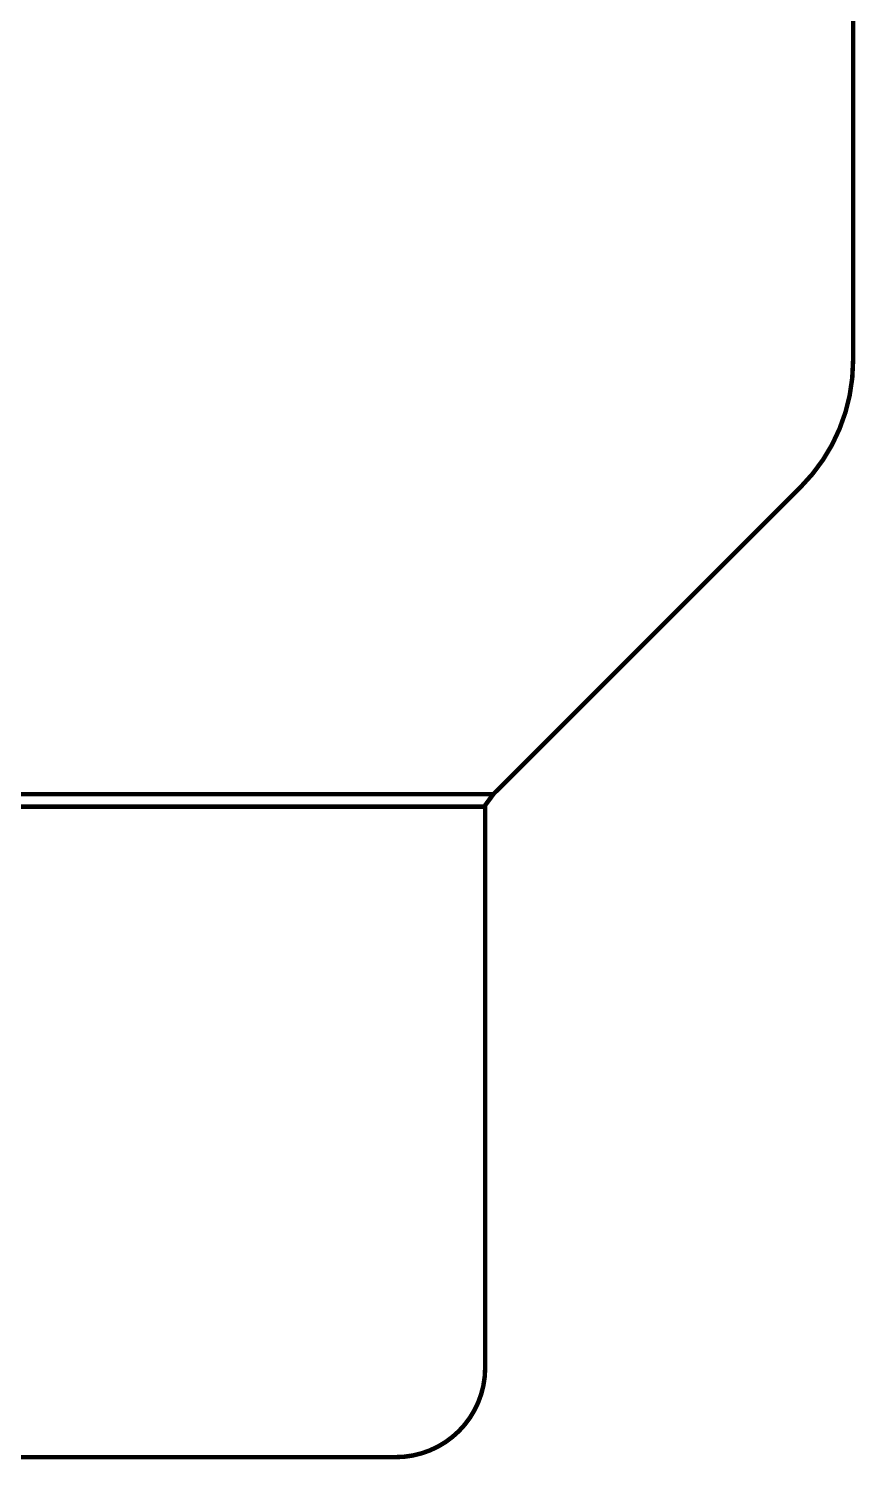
# Model space of a CAD drawing. Header units: millimetres. Extents: x 178 to 562, y 241 to 450.
# Drawn here: x 403.91 to 413.14, y 255.64 to 271.64 of the extents above; entities that cross this region are included whole.
import ezdxf

# ---------------------------------------------------------------- set-up
doc = ezdxf.new("R2010")
doc.units = ezdxf.units.MM
doc.layers.add('Mechanical1', color=6, linetype='Continuous')

msp = doc.modelspace()

# ---------------------------------------------------------------- linework, layer by layer
at = {"layer": 'Mechanical1', "const_width": 0.05}
for points in [[(413.116, 267.928), (413.116, 275.999)], [(409.097, 263.08), (412.531, 266.514)], [(398.715, 263.08), (409.097, 263.08)], [(409.074, 263.049), (409.075, 263.049)], [(409.075, 263.05), (409.076, 263.051)], [(409.075, 263.05), (409.075, 263.05)], [(409.075, 263.05), (409.075, 263.05)], [(409.075, 263.049), (409.075, 263.05)], [(409.076, 263.052), (409.077, 263.052)], [(409.076, 263.052), (409.076, 263.052)], [(409.076, 263.051), (409.076, 263.052)], [(409.076, 263.051), (409.076, 263.051)], [(409.077, 263.053), (409.078, 263.053)], [(409.077, 263.053), (409.077, 263.053)], [(409.077, 263.052), (409.077, 263.053)], [(409.078, 263.055), (409.079, 263.055)], [(409.078, 263.054), (409.078, 263.055)], [(409.078, 263.054), (409.078, 263.054)], [(409.078, 263.053), (409.078, 263.054)], [(409.079, 263.056), (409.08, 263.056)], [(409.079, 263.056), (409.079, 263.056)], [(409.079, 263.055), (409.079, 263.056)], [(409.079, 263.055), (409.079, 263.055)], [(409.08, 263.057), (409.081, 263.058)], [(409.08, 263.057), (409.08, 263.057)], [(409.08, 263.057), (409.08, 263.057)], [(409.08, 263.057), (409.08, 263.057)], [(409.08, 263.056), (409.08, 263.057)], [(409.08, 263.056), (409.08, 263.056)], [(409.081, 263.059), (409.082, 263.059)], [(409.081, 263.058), (409.081, 263.059)], [(409.081, 263.058), (409.081, 263.058)], [(409.081, 263.058), (409.081, 263.058)], [(409.081, 263.058), (409.081, 263.058)], [(409.082, 263.06), (409.083, 263.06)], [(409.082, 263.06), (409.082, 263.06)], [(409.082, 263.06), (409.082, 263.06)], [(409.082, 263.059), (409.082, 263.06)], [(409.082, 263.059), (409.082, 263.059)], [(409.082, 263.059), (409.082, 263.059)], [(409.083, 263.061), (409.084, 263.062)], [(409.083, 263.061), (409.083, 263.061)], [(409.083, 263.061), (409.083, 263.061)], [(409.083, 263.061), (409.083, 263.061)], [(409.083, 263.06), (409.083, 263.061)], [(409.084, 263.063), (409.085, 263.063)], [(409.084, 263.063), (409.084, 263.063)], [(409.084, 263.062), (409.084, 263.063)], [(409.084, 263.062), (409.084, 263.062)], [(409.084, 263.062), (409.084, 263.062)], [(409.084, 263.062), (409.084, 263.062)], [(409.085, 263.064), (409.086, 263.064)], [(409.085, 263.064), (409.085, 263.064)], [(409.085, 263.064), (409.085, 263.064)], [(409.085, 263.063), (409.085, 263.064)], [(409.085, 263.063), (409.085, 263.063)], [(409.086, 263.066), (409.087, 263.066)], [(409.086, 263.065), (409.086, 263.066)], [(409.086, 263.065), (409.086, 263.065)], [(409.086, 263.065), (409.086, 263.065)], [(409.086, 263.065), (409.086, 263.065)], [(409.086, 263.064), (409.086, 263.065)], [(409.087, 263.067), (409.088, 263.067)], [(409.087, 263.067), (409.087, 263.067)], [(409.087, 263.066), (409.087, 263.067)], [(409.087, 263.066), (409.087, 263.066)], [(409.087, 263.066), (409.087, 263.066)], [(409.088, 263.068), (409.089, 263.068)], [(409.088, 263.068), (409.088, 263.068)], [(409.088, 263.068), (409.088, 263.068)], [(409.088, 263.068), (409.088, 263.068)], [(409.088, 263.068), (409.088, 263.068)], [(409.088, 263.067), (409.088, 263.068)], [(409.088, 263.067), (409.088, 263.067)], [(409.089, 263.07), (409.09, 263.07)], [(409.089, 263.07), (409.089, 263.07)], [(409.089, 263.069), (409.089, 263.07)], [(409.089, 263.069), (409.089, 263.069)], [(409.089, 263.069), (409.089, 263.069)], [(409.089, 263.069), (409.089, 263.069)], [(409.089, 263.069), (409.089, 263.069)], [(409.089, 263.069), (409.089, 263.069)], [(409.089, 263.069), (409.089, 263.069)], [(409.089, 263.069), (409.089, 263.069)], [(409.089, 263.068), (409.089, 263.069)], [(409.09, 263.071), (409.091, 263.071)], [(409.09, 263.071), (409.09, 263.071)], [(409.09, 263.071), (409.09, 263.071)], [(409.09, 263.071), (409.09, 263.071)], [(409.09, 263.071), (409.09, 263.071)], [(409.09, 263.07), (409.09, 263.071)], [(409.09, 263.07), (409.09, 263.07)], [(409.09, 263.07), (409.09, 263.07)], [(409.09, 263.07), (409.09, 263.07)], [(409.09, 263.07), (409.09, 263.07)], [(409.09, 263.07), (409.09, 263.07)], [(409.091, 263.072), (409.092, 263.073)], [(409.091, 263.072), (409.091, 263.072)], [(409.091, 263.072), (409.091, 263.072)], [(409.091, 263.072), (409.091, 263.072)], [(409.091, 263.072), (409.091, 263.072)], [(409.091, 263.072), (409.091, 263.072)], [(409.091, 263.072), (409.091, 263.072)], [(409.091, 263.072), (409.091, 263.072)], [(409.091, 263.071), (409.091, 263.072)], [(409.091, 263.071), (409.091, 263.071)], [(409.091, 263.071), (409.091, 263.071)], [(409.092, 263.074), (409.093, 263.074)], [(409.092, 263.074), (409.092, 263.074)], [(409.092, 263.074), (409.092, 263.074)], [(409.092, 263.073), (409.092, 263.074)], [(409.092, 263.073), (409.092, 263.073)], [(409.092, 263.073), (409.092, 263.073)], [(409.092, 263.073), (409.092, 263.073)], [(409.092, 263.073), (409.092, 263.073)], [(409.092, 263.073), (409.092, 263.073)], [(409.092, 263.073), (409.092, 263.073)], [(409.092, 263.073), (409.092, 263.073)], [(409.093, 263.075), (409.094, 263.075)], [(409.093, 263.075), (409.093, 263.075)], [(409.093, 263.075), (409.093, 263.075)], [(409.093, 263.075), (409.093, 263.075)], [(409.093, 263.075), (409.093, 263.075)], [(409.093, 263.075), (409.093, 263.075)], [(409.093, 263.074), (409.093, 263.075)], [(409.093, 263.074), (409.093, 263.074)], [(409.093, 263.074), (409.093, 263.074)], [(409.093, 263.074), (409.093, 263.074)], [(409.093, 263.074), (409.093, 263.074)], [(409.094, 263.077), (409.095, 263.077)], [(409.094, 263.076), (409.094, 263.077)], [(409.094, 263.076), (409.094, 263.076)], [(409.094, 263.076), (409.094, 263.076)], [(409.094, 263.076), (409.094, 263.076)], [(409.094, 263.076), (409.094, 263.076)], [(409.094, 263.076), (409.094, 263.076)], [(409.094, 263.076), (409.094, 263.076)], [(409.094, 263.076), (409.094, 263.076)], [(409.094, 263.075), (409.094, 263.076)], [(409.094, 263.075), (409.094, 263.075)], [(409.095, 263.078), (409.096, 263.078)], [(409.095, 263.078), (409.095, 263.078)], [(409.095, 263.078), (409.095, 263.078)], [(409.095, 263.078), (409.095, 263.078)], [(409.095, 263.077), (409.095, 263.078)], [(409.095, 263.077), (409.095, 263.077)], [(409.095, 263.077), (409.095, 263.077)], [(409.095, 263.077), (409.095, 263.077)], [(409.095, 263.077), (409.095, 263.077)], [(409.095, 263.077), (409.095, 263.077)], [(409.095, 263.077), (409.095, 263.077)], [(409.096, 263.079), (409.097, 263.079)], [(409.096, 263.079), (409.096, 263.079)], [(409.096, 263.079), (409.096, 263.079)], [(409.096, 263.079), (409.096, 263.079)], [(409.096, 263.079), (409.096, 263.079)], [(409.096, 263.079), (409.096, 263.079)], [(409.096, 263.079), (409.096, 263.079)], [(409.096, 263.078), (409.096, 263.079)], [(409.096, 263.078), (409.096, 263.078)], [(409.096, 263.078), (409.096, 263.078)], [(409.096, 263.078), (409.096, 263.078)], [(409.097, 263.08), (409.097, 263.08)], [(409.097, 263.08), (409.097, 263.08)], [(409.097, 263.08), (409.097, 263.08)], [(409.097, 263.08), (409.097, 263.08)], [(409.097, 263.08), (409.097, 263.08)], [(409.097, 263.08), (409.097, 263.08)], [(409.097, 263.079), (409.097, 263.08)], [(398.806, 262.941), (409.006, 262.941)], [(409.006, 262.956), (409.007, 262.957)], [(409.006, 262.941), (409.006, 262.956)], [(409.006, 256.666), (409.006, 262.941)], [(409.007, 262.957), (409.008, 262.959)], [(409.008, 262.959), (409.009, 262.96)], [(409.009, 262.96), (409.01, 262.961)], [(409.01, 262.961), (409.011, 262.962)], [(409.011, 262.962), (409.012, 262.964)], [(409.012, 262.964), (409.013, 262.965)], [(409.013, 262.965), (409.014, 262.966)], [(409.014, 262.966), (409.015, 262.967)], [(409.015, 262.969), (409.016, 262.97)], [(409.015, 262.967), (409.015, 262.969)], [(409.016, 262.97), (409.017, 262.971)], [(409.017, 262.971), (409.018, 262.972)], [(409.018, 262.972), (409.019, 262.973)], [(409.019, 262.973), (409.02, 262.974)], [(409.02, 262.975), (409.021, 262.976)], [(409.02, 262.974), (409.02, 262.975)], [(409.021, 262.976), (409.022, 262.977)], [(409.022, 262.977), (409.023, 262.979)], [(409.023, 262.979), (409.024, 262.98)], [(409.024, 262.981), (409.025, 262.982)], [(409.024, 262.98), (409.024, 262.981)], [(409.025, 262.982), (409.026, 262.983)], [(409.026, 262.983), (409.027, 262.984)], [(409.027, 262.985), (409.028, 262.986)], [(409.027, 262.984), (409.027, 262.985)], [(409.028, 262.986), (409.029, 262.987)], [(409.029, 262.987), (409.03, 262.988)], [(409.03, 262.989), (409.031, 262.99)], [(409.03, 262.988), (409.03, 262.989)], [(409.031, 262.99), (409.032, 262.991)], [(409.032, 262.992), (409.033, 262.993)], [(409.032, 262.991), (409.032, 262.992)], [(409.033, 262.993), (409.034, 262.994)], [(409.034, 262.994), (409.035, 262.995)], [(409.035, 262.995), (409.036, 262.996)], [(409.035, 262.995), (409.035, 262.995)], [(409.036, 262.997), (409.037, 262.998)], [(409.036, 262.996), (409.036, 262.997)], [(409.037, 262.998), (409.038, 262.999)], [(409.038, 263), (409.039, 263.001)], [(409.038, 262.999), (409.038, 263)], [(409.039, 263.001), (409.04, 263.002)], [(409.04, 263.002), (409.041, 263.003)], [(409.04, 263.002), (409.04, 263.002)], [(409.041, 263.003), (409.042, 263.004)], [(409.042, 263.005), (409.043, 263.006)], [(409.042, 263.004), (409.042, 263.005)], [(409.043, 263.007), (409.044, 263.007)], [(409.043, 263.006), (409.043, 263.007)], [(409.044, 263.008), (409.045, 263.009)], [(409.044, 263.007), (409.044, 263.008)], [(409.045, 263.009), (409.046, 263.01)], [(409.046, 263.01), (409.047, 263.011)], [(409.046, 263.01), (409.046, 263.01)], [(409.047, 263.012), (409.048, 263.013)], [(409.047, 263.011), (409.047, 263.012)], [(409.048, 263.013), (409.049, 263.014)], [(409.048, 263.013), (409.048, 263.013)], [(409.049, 263.015), (409.05, 263.016)], [(409.049, 263.014), (409.049, 263.015)], [(409.05, 263.016), (409.051, 263.017)], [(409.05, 263.016), (409.05, 263.016)], [(409.051, 263.017), (409.052, 263.018)], [(409.052, 263.019), (409.053, 263.019)], [(409.052, 263.018), (409.052, 263.019)], [(409.053, 263.02), (409.054, 263.021)], [(409.053, 263.02), (409.053, 263.02)], [(409.053, 263.019), (409.053, 263.02)], [(409.054, 263.022), (409.055, 263.022)], [(409.054, 263.021), (409.054, 263.022)], [(409.055, 263.023), (409.056, 263.024)], [(409.055, 263.022), (409.055, 263.023)], [(409.056, 263.024), (409.057, 263.025)], [(409.056, 263.024), (409.056, 263.024)], [(409.057, 263.025), (409.058, 263.026)], [(409.057, 263.025), (409.057, 263.025)], [(409.058, 263.027), (409.059, 263.028)], [(409.058, 263.027), (409.058, 263.027)], [(409.058, 263.026), (409.058, 263.027)], [(409.059, 263.029), (409.06, 263.029)], [(409.059, 263.028), (409.059, 263.029)], [(409.06, 263.03), (409.061, 263.03)], [(409.06, 263.029), (409.06, 263.03)], [(409.061, 263.031), (409.062, 263.031)], [(409.061, 263.03), (409.061, 263.031)], [(409.062, 263.032), (409.063, 263.033)], [(409.062, 263.032), (409.062, 263.032)], [(409.062, 263.031), (409.062, 263.032)], [(409.063, 263.034), (409.064, 263.034)], [(409.063, 263.033), (409.063, 263.034)], [(409.063, 263.033), (409.063, 263.033)], [(409.064, 263.035), (409.065, 263.036)], [(409.064, 263.035), (409.064, 263.035)], [(409.064, 263.034), (409.064, 263.035)], [(409.065, 263.036), (409.066, 263.037)], [(409.065, 263.036), (409.065, 263.036)], [(409.066, 263.038), (409.067, 263.038)], [(409.066, 263.037), (409.066, 263.038)], [(409.066, 263.037), (409.066, 263.037)], [(409.067, 263.039), (409.068, 263.04)], [(409.067, 263.039), (409.067, 263.039)], [(409.067, 263.038), (409.067, 263.039)], [(409.068, 263.041), (409.069, 263.041)], [(409.068, 263.04), (409.068, 263.041)], [(409.068, 263.04), (409.068, 263.04)], [(409.069, 263.042), (409.07, 263.042)], [(409.069, 263.041), (409.069, 263.042)], [(409.07, 263.044), (409.071, 263.044)], [(409.07, 263.043), (409.07, 263.044)], [(409.07, 263.043), (409.07, 263.043)], [(409.07, 263.042), (409.07, 263.043)], [(409.071, 263.045), (409.072, 263.045)], [(409.071, 263.044), (409.071, 263.045)], [(409.071, 263.044), (409.071, 263.044)], [(409.072, 263.046), (409.073, 263.047)], [(409.072, 263.046), (409.072, 263.046)], [(409.072, 263.046), (409.072, 263.046)], [(409.072, 263.045), (409.072, 263.046)], [(409.073, 263.048), (409.074, 263.048)], [(409.073, 263.047), (409.073, 263.048)], [(409.073, 263.047), (409.073, 263.047)], [(409.073, 263.047), (409.073, 263.047)], [(409.074, 263.049), (409.074, 263.049)], [(409.074, 263.048), (409.074, 263.049)], [(399.806, 255.67), (408.006, 255.67)]]:
    msp.add_lwpolyline(points, dxfattribs=at)
for points in [[(413.116, 267.928, -0.198912), (412.531, 266.514)], [(409.006, 256.666, -0.414211), (408.006, 255.67)]]:
    msp.add_lwpolyline(points, format="xyb", dxfattribs=at)
at = {"layer": 'Mechanical1', "const_width": 0.025}
for points in [[(413.104, 267.928, 1), (413.129, 267.928, 1)], [(413.104, 267.928, 1), (413.129, 267.928, 1)], [(412.518, 266.514, 1), (412.543, 266.514, 1)], [(412.518, 266.514, 1), (412.543, 266.514, 1)], [(409.063, 263.05, 1), (409.088, 263.05, 1)], [(409.063, 263.05, 1), (409.088, 263.05, 1)], [(409.063, 263.05, 1), (409.088, 263.05, 1)], [(409.062, 263.05, 1), (409.087, 263.05, 1)], [(409.063, 263.05, 1), (409.088, 263.05, 1)], [(409.062, 263.05, 1), (409.087, 263.05, 1)], [(409.062, 263.049, 1), (409.087, 263.049, 1)], [(409.062, 263.049, 1), (409.087, 263.049, 1)], [(409.064, 263.052, 1), (409.089, 263.052, 1)], [(409.064, 263.052, 1), (409.089, 263.052, 1)], [(409.064, 263.052, 1), (409.089, 263.052, 1)], [(409.064, 263.052, 1), (409.089, 263.052, 1)], [(409.063, 263.051, 1), (409.088, 263.051, 1)], [(409.063, 263.051, 1), (409.088, 263.051, 1)], [(409.063, 263.051, 1), (409.088, 263.051, 1)], [(409.063, 263.051, 1), (409.088, 263.051, 1)], [(409.065, 263.053, 1), (409.09, 263.053, 1)], [(409.065, 263.053, 1), (409.09, 263.053, 1)], [(409.065, 263.053, 1), (409.09, 263.053, 1)], [(409.065, 263.053, 1), (409.09, 263.053, 1)], [(409.064, 263.052, 1), (409.089, 263.052, 1)], [(409.064, 263.052, 1), (409.089, 263.052, 1)], [(409.066, 263.055, 1), (409.091, 263.055, 1)], [(409.066, 263.055, 1), (409.091, 263.055, 1)], [(409.066, 263.054, 1), (409.091, 263.054, 1)], [(409.065, 263.054, 1), (409.09, 263.054, 1)], [(409.066, 263.054, 1), (409.091, 263.054, 1)], [(409.065, 263.054, 1), (409.09, 263.054, 1)], [(409.065, 263.053, 1), (409.09, 263.053, 1)], [(409.065, 263.053, 1), (409.09, 263.053, 1)], [(409.067, 263.056, 1), (409.092, 263.056, 1)], [(409.067, 263.056, 1), (409.092, 263.056, 1)], [(409.067, 263.056, 1), (409.092, 263.056, 1)], [(409.067, 263.056, 1), (409.092, 263.056, 1)], [(409.066, 263.055, 1), (409.091, 263.055, 1)], [(409.066, 263.055, 1), (409.091, 263.055, 1)], [(409.066, 263.055, 1), (409.091, 263.055, 1)], [(409.066, 263.055, 1), (409.091, 263.055, 1)], [(409.068, 263.057, 1), (409.093, 263.057, 1)], [(409.068, 263.057, 1), (409.093, 263.057, 1)], [(409.068, 263.057, 1), (409.093, 263.057, 1)], [(409.068, 263.057, 1), (409.093, 263.057, 1)], [(409.068, 263.057, 1), (409.093, 263.057, 1)], [(409.067, 263.057, 1), (409.092, 263.057, 1)], [(409.068, 263.057, 1), (409.093, 263.057, 1)], [(409.067, 263.057, 1), (409.092, 263.057, 1)], [(409.067, 263.056, 1), (409.092, 263.056, 1)], [(409.067, 263.056, 1), (409.092, 263.056, 1)], [(409.067, 263.056, 1), (409.092, 263.056, 1)], [(409.067, 263.056, 1), (409.092, 263.056, 1)], [(409.069, 263.059, 1), (409.094, 263.059, 1)], [(409.069, 263.059, 1), (409.094, 263.059, 1)], [(409.069, 263.058, 1), (409.094, 263.058, 1)], [(409.069, 263.058, 1), (409.094, 263.058, 1)], [(409.069, 263.058, 1), (409.094, 263.058, 1)], [(409.068, 263.058, 1), (409.093, 263.058, 1)], [(409.069, 263.058, 1), (409.094, 263.058, 1)], [(409.068, 263.058, 1), (409.093, 263.058, 1)], [(409.068, 263.058, 1), (409.093, 263.058, 1)], [(409.068, 263.058, 1), (409.093, 263.058, 1)], [(409.07, 263.06, 1), (409.095, 263.06, 1)], [(409.07, 263.06, 1), (409.095, 263.06, 1)], [(409.07, 263.06, 1), (409.095, 263.06, 1)], [(409.07, 263.06, 1), (409.095, 263.06, 1)], [(409.07, 263.06, 1), (409.095, 263.06, 1)], [(409.07, 263.06, 1), (409.095, 263.06, 1)], [(409.069, 263.059, 1), (409.094, 263.059, 1)], [(409.069, 263.059, 1), (409.094, 263.059, 1)], [(409.069, 263.059, 1), (409.094, 263.059, 1)], [(409.069, 263.059, 1), (409.094, 263.059, 1)], [(409.069, 263.059, 1), (409.094, 263.059, 1)], [(409.069, 263.059, 1), (409.094, 263.059, 1)], [(409.071, 263.061, 1), (409.096, 263.061, 1)], [(409.071, 263.061, 1), (409.096, 263.061, 1)], [(409.071, 263.061, 1), (409.096, 263.061, 1)], [(409.071, 263.061, 1), (409.096, 263.061, 1)], [(409.071, 263.061, 1), (409.096, 263.061, 1)], [(409.07, 263.061, 1), (409.095, 263.061, 1)], [(409.071, 263.061, 1), (409.096, 263.061, 1)], [(409.07, 263.061, 1), (409.095, 263.061, 1)], [(409.07, 263.06, 1), (409.095, 263.06, 1)], [(409.07, 263.06, 1), (409.095, 263.06, 1)], [(409.072, 263.063, 1), (409.097, 263.063, 1)], [(409.072, 263.063, 1), (409.097, 263.063, 1)], [(409.072, 263.063, 1), (409.097, 263.063, 1)], [(409.072, 263.063, 1), (409.097, 263.063, 1)], [(409.072, 263.062, 1), (409.097, 263.062, 1)], [(409.071, 263.062, 1), (409.096, 263.062, 1)], [(409.072, 263.062, 1), (409.097, 263.062, 1)], [(409.071, 263.062, 1), (409.096, 263.062, 1)], [(409.071, 263.062, 1), (409.096, 263.062, 1)], [(409.071, 263.062, 1), (409.096, 263.062, 1)], [(409.071, 263.062, 1), (409.096, 263.062, 1)], [(409.071, 263.062, 1), (409.096, 263.062, 1)], [(409.073, 263.064, 1), (409.098, 263.064, 1)], [(409.073, 263.064, 1), (409.098, 263.064, 1)], [(409.073, 263.064, 1), (409.098, 263.064, 1)], [(409.073, 263.064, 1), (409.098, 263.064, 1)], [(409.073, 263.064, 1), (409.098, 263.064, 1)], [(409.073, 263.064, 1), (409.098, 263.064, 1)], [(409.072, 263.063, 1), (409.097, 263.063, 1)], [(409.072, 263.063, 1), (409.097, 263.063, 1)], [(409.072, 263.063, 1), (409.097, 263.063, 1)], [(409.072, 263.063, 1), (409.097, 263.063, 1)], [(409.074, 263.066, 1), (409.099, 263.066, 1)], [(409.074, 263.066, 1), (409.099, 263.066, 1)], [(409.074, 263.065, 1), (409.099, 263.065, 1)], [(409.074, 263.065, 1), (409.099, 263.065, 1)], [(409.074, 263.065, 1), (409.099, 263.065, 1)], [(409.073, 263.065, 1), (409.098, 263.065, 1)], [(409.074, 263.065, 1), (409.099, 263.065, 1)], [(409.073, 263.065, 1), (409.098, 263.065, 1)], [(409.073, 263.065, 1), (409.098, 263.065, 1)], [(409.073, 263.065, 1), (409.098, 263.065, 1)], [(409.073, 263.064, 1), (409.098, 263.064, 1)], [(409.073, 263.064, 1), (409.098, 263.064, 1)], [(409.075, 263.067, 1), (409.1, 263.067, 1)], [(409.075, 263.067, 1), (409.1, 263.067, 1)], [(409.075, 263.067, 1), (409.1, 263.067, 1)], [(409.075, 263.067, 1), (409.1, 263.067, 1)], [(409.075, 263.066, 1), (409.1, 263.066, 1)], [(409.074, 263.066, 1), (409.099, 263.066, 1)], [(409.075, 263.066, 1), (409.1, 263.066, 1)], [(409.074, 263.066, 1), (409.099, 263.066, 1)], [(409.074, 263.066, 1), (409.099, 263.066, 1)], [(409.074, 263.066, 1), (409.099, 263.066, 1)], [(409.076, 263.068, 1), (409.101, 263.068, 1)], [(409.076, 263.068, 1), (409.101, 263.068, 1)], [(409.076, 263.068, 1), (409.101, 263.068, 1)], [(409.076, 263.068, 1), (409.101, 263.068, 1)], [(409.076, 263.068, 1), (409.101, 263.068, 1)], [(409.076, 263.068, 1), (409.101, 263.068, 1)], [(409.076, 263.068, 1), (409.101, 263.068, 1)], [(409.075, 263.068, 1), (409.1, 263.068, 1)], [(409.076, 263.068, 1), (409.101, 263.068, 1)], [(409.075, 263.068, 1), (409.1, 263.068, 1)], [(409.075, 263.067, 1), (409.1, 263.067, 1)], [(409.075, 263.067, 1), (409.1, 263.067, 1)], [(409.075, 263.067, 1), (409.1, 263.067, 1)], [(409.075, 263.067, 1), (409.1, 263.067, 1)], [(409.077, 263.07, 1), (409.102, 263.07, 1)], [(409.077, 263.07, 1), (409.102, 263.07, 1)], [(409.077, 263.07, 1), (409.102, 263.07, 1)], [(409.077, 263.07, 1), (409.102, 263.07, 1)], [(409.077, 263.069, 1), (409.102, 263.069, 1)], [(409.077, 263.069, 1), (409.102, 263.069, 1)], [(409.077, 263.069, 1), (409.102, 263.069, 1)], [(409.077, 263.069, 1), (409.102, 263.069, 1)], [(409.077, 263.069, 1), (409.102, 263.069, 1)], [(409.077, 263.069, 1), (409.102, 263.069, 1)], [(409.077, 263.069, 1), (409.102, 263.069, 1)], [(409.076, 263.069, 1), (409.101, 263.069, 1)], [(409.077, 263.069, 1), (409.102, 263.069, 1)], [(409.076, 263.069, 1), (409.101, 263.069, 1)], [(409.076, 263.069, 1), (409.101, 263.069, 1)], [(409.076, 263.069, 1), (409.101, 263.069, 1)], [(409.076, 263.069, 1), (409.101, 263.069, 1)], [(409.076, 263.069, 1), (409.101, 263.069, 1)], [(409.076, 263.069, 1), (409.101, 263.069, 1)], [(409.076, 263.069, 1), (409.101, 263.069, 1)], [(409.076, 263.068, 1), (409.101, 263.068, 1)], [(409.076, 263.068, 1), (409.101, 263.068, 1)], [(409.078, 263.071, 1), (409.103, 263.071, 1)], [(409.078, 263.071, 1), (409.103, 263.071, 1)], [(409.078, 263.071, 1), (409.103, 263.071, 1)], [(409.078, 263.071, 1), (409.103, 263.071, 1)], [(409.078, 263.071, 1), (409.103, 263.071, 1)], [(409.078, 263.071, 1), (409.103, 263.071, 1)], [(409.078, 263.071, 1), (409.103, 263.071, 1)], [(409.078, 263.071, 1), (409.103, 263.071, 1)], [(409.078, 263.071, 1), (409.103, 263.071, 1)], [(409.078, 263.071, 1), (409.103, 263.071, 1)], [(409.078, 263.07, 1), (409.103, 263.07, 1)], [(409.077, 263.07, 1), (409.102, 263.07, 1)], [(409.078, 263.07, 1), (409.103, 263.07, 1)], [(409.077, 263.07, 1), (409.102, 263.07, 1)], [(409.077, 263.07, 1), (409.102, 263.07, 1)], [(409.077, 263.07, 1), (409.102, 263.07, 1)], [(409.077, 263.07, 1), (409.102, 263.07, 1)], [(409.077, 263.07, 1), (409.102, 263.07, 1)], [(409.077, 263.07, 1), (409.102, 263.07, 1)], [(409.077, 263.07, 1), (409.102, 263.07, 1)], [(409.077, 263.07, 1), (409.102, 263.07, 1)], [(409.077, 263.07, 1), (409.102, 263.07, 1)], [(409.079, 263.072, 1), (409.104, 263.072, 1)], [(409.079, 263.072, 1), (409.104, 263.072, 1)], [(409.079, 263.072, 1), (409.104, 263.072, 1)], [(409.079, 263.072, 1), (409.104, 263.072, 1)], [(409.079, 263.072, 1), (409.104, 263.072, 1)], [(409.079, 263.072, 1), (409.104, 263.072, 1)], [(409.079, 263.072, 1), (409.104, 263.072, 1)], [(409.079, 263.072, 1), (409.104, 263.072, 1)], [(409.079, 263.072, 1), (409.104, 263.072, 1)], [(409.079, 263.072, 1), (409.104, 263.072, 1)], [(409.079, 263.072, 1), (409.104, 263.072, 1)], [(409.078, 263.072, 1), (409.103, 263.072, 1)], [(409.079, 263.072, 1), (409.104, 263.072, 1)], [(409.078, 263.072, 1), (409.103, 263.072, 1)], [(409.078, 263.072, 1), (409.103, 263.072, 1)], [(409.078, 263.072, 1), (409.103, 263.072, 1)], [(409.078, 263.071, 1), (409.103, 263.071, 1)], [(409.078, 263.071, 1), (409.103, 263.071, 1)], [(409.078, 263.071, 1), (409.103, 263.071, 1)], [(409.078, 263.071, 1), (409.103, 263.071, 1)], [(409.078, 263.071, 1), (409.103, 263.071, 1)], [(409.078, 263.071, 1), (409.103, 263.071, 1)], [(409.08, 263.074, 1), (409.105, 263.074, 1)], [(409.08, 263.074, 1), (409.105, 263.074, 1)], [(409.08, 263.074, 1), (409.105, 263.074, 1)], [(409.08, 263.074, 1), (409.105, 263.074, 1)], [(409.08, 263.074, 1), (409.105, 263.074, 1)], [(409.08, 263.074, 1), (409.105, 263.074, 1)], [(409.08, 263.073, 1), (409.105, 263.073, 1)], [(409.08, 263.073, 1), (409.105, 263.073, 1)], [(409.08, 263.073, 1), (409.105, 263.073, 1)], [(409.08, 263.073, 1), (409.105, 263.073, 1)], [(409.08, 263.073, 1), (409.105, 263.073, 1)], [(409.079, 263.073, 1), (409.104, 263.073, 1)], [(409.08, 263.073, 1), (409.105, 263.073, 1)], [(409.079, 263.073, 1), (409.104, 263.073, 1)], [(409.079, 263.073, 1), (409.104, 263.073, 1)], [(409.079, 263.073, 1), (409.104, 263.073, 1)], [(409.079, 263.073, 1), (409.104, 263.073, 1)], [(409.079, 263.073, 1), (409.104, 263.073, 1)], [(409.079, 263.073, 1), (409.104, 263.073, 1)], [(409.079, 263.073, 1), (409.104, 263.073, 1)], [(409.079, 263.073, 1), (409.104, 263.073, 1)], [(409.079, 263.073, 1), (409.104, 263.073, 1)], [(409.081, 263.075, 1), (409.106, 263.075, 1)], [(409.081, 263.075, 1), (409.106, 263.075, 1)], [(409.081, 263.075, 1), (409.106, 263.075, 1)], [(409.081, 263.075, 1), (409.106, 263.075, 1)], [(409.081, 263.075, 1), (409.106, 263.075, 1)], [(409.081, 263.075, 1), (409.106, 263.075, 1)], [(409.081, 263.075, 1), (409.106, 263.075, 1)], [(409.081, 263.075, 1), (409.106, 263.075, 1)], [(409.081, 263.075, 1), (409.106, 263.075, 1)], [(409.081, 263.075, 1), (409.106, 263.075, 1)], [(409.081, 263.075, 1), (409.106, 263.075, 1)], [(409.081, 263.075, 1), (409.106, 263.075, 1)], [(409.08, 263.074, 1), (409.105, 263.074, 1)], [(409.08, 263.074, 1), (409.105, 263.074, 1)], [(409.08, 263.074, 1), (409.105, 263.074, 1)], [(409.08, 263.074, 1), (409.105, 263.074, 1)], [(409.08, 263.074, 1), (409.105, 263.074, 1)], [(409.08, 263.074, 1), (409.105, 263.074, 1)], [(409.08, 263.074, 1), (409.105, 263.074, 1)], [(409.08, 263.074, 1), (409.105, 263.074, 1)], [(409.08, 263.074, 1), (409.105, 263.074, 1)], [(409.08, 263.074, 1), (409.105, 263.074, 1)], [(409.082, 263.077, 1), (409.107, 263.077, 1)], [(409.082, 263.077, 1), (409.107, 263.077, 1)], [(409.082, 263.076, 1), (409.107, 263.076, 1)], [(409.082, 263.076, 1), (409.107, 263.076, 1)], [(409.082, 263.076, 1), (409.107, 263.076, 1)], [(409.082, 263.076, 1), (409.107, 263.076, 1)], [(409.082, 263.076, 1), (409.107, 263.076, 1)], [(409.082, 263.076, 1), (409.107, 263.076, 1)], [(409.082, 263.076, 1), (409.107, 263.076, 1)], [(409.082, 263.076, 1), (409.107, 263.076, 1)], [(409.082, 263.076, 1), (409.107, 263.076, 1)], [(409.081, 263.076, 1), (409.106, 263.076, 1)], [(409.082, 263.076, 1), (409.107, 263.076, 1)], [(409.081, 263.076, 1), (409.106, 263.076, 1)], [(409.081, 263.076, 1), (409.106, 263.076, 1)], [(409.081, 263.076, 1), (409.106, 263.076, 1)], [(409.081, 263.076, 1), (409.106, 263.076, 1)], [(409.081, 263.076, 1), (409.106, 263.076, 1)], [(409.081, 263.075, 1), (409.106, 263.075, 1)], [(409.081, 263.075, 1), (409.106, 263.075, 1)], [(409.081, 263.075, 1), (409.106, 263.075, 1)], [(409.081, 263.075, 1), (409.106, 263.075, 1)], [(409.083, 263.078, 1), (409.108, 263.078, 1)], [(409.083, 263.078, 1), (409.108, 263.078, 1)], [(409.083, 263.078, 1), (409.108, 263.078, 1)], [(409.083, 263.078, 1), (409.108, 263.078, 1)], [(409.083, 263.078, 1), (409.108, 263.078, 1)], [(409.083, 263.078, 1), (409.108, 263.078, 1)], [(409.083, 263.078, 1), (409.108, 263.078, 1)], [(409.083, 263.078, 1), (409.108, 263.078, 1)], [(409.083, 263.077, 1), (409.108, 263.077, 1)], [(409.083, 263.077, 1), (409.108, 263.077, 1)], [(409.083, 263.077, 1), (409.108, 263.077, 1)], [(409.082, 263.077, 1), (409.107, 263.077, 1)], [(409.083, 263.077, 1), (409.108, 263.077, 1)], [(409.082, 263.077, 1), (409.107, 263.077, 1)], [(409.082, 263.077, 1), (409.107, 263.077, 1)], [(409.082, 263.077, 1), (409.107, 263.077, 1)], [(409.082, 263.077, 1), (409.107, 263.077, 1)], [(409.082, 263.077, 1), (409.107, 263.077, 1)], [(409.082, 263.077, 1), (409.107, 263.077, 1)], [(409.082, 263.077, 1), (409.107, 263.077, 1)], [(409.082, 263.077, 1), (409.107, 263.077, 1)], [(409.082, 263.077, 1), (409.107, 263.077, 1)], [(409.084, 263.079, 1), (409.109, 263.079, 1)], [(409.084, 263.079, 1), (409.109, 263.079, 1)], [(409.084, 263.079, 1), (409.109, 263.079, 1)], [(409.084, 263.079, 1), (409.109, 263.079, 1)], [(409.084, 263.079, 1), (409.109, 263.079, 1)], [(409.084, 263.079, 1), (409.109, 263.079, 1)], [(409.084, 263.079, 1), (409.109, 263.079, 1)], [(409.084, 263.079, 1), (409.109, 263.079, 1)], [(409.084, 263.079, 1), (409.109, 263.079, 1)], [(409.084, 263.079, 1), (409.109, 263.079, 1)], [(409.084, 263.079, 1), (409.109, 263.079, 1)], [(409.083, 263.079, 1), (409.108, 263.079, 1)], [(409.084, 263.079, 1), (409.109, 263.079, 1)], [(409.083, 263.079, 1), (409.108, 263.079, 1)], [(409.083, 263.078, 1), (409.108, 263.078, 1)], [(409.083, 263.078, 1), (409.108, 263.078, 1)], [(409.083, 263.078, 1), (409.108, 263.078, 1)], [(409.083, 263.078, 1), (409.108, 263.078, 1)], [(409.083, 263.078, 1), (409.108, 263.078, 1)], [(409.083, 263.078, 1), (409.108, 263.078, 1)], [(409.083, 263.078, 1), (409.108, 263.078, 1)], [(409.083, 263.078, 1), (409.108, 263.078, 1)], [(409.085, 263.08, 1), (409.11, 263.08, 1)], [(409.085, 263.08, 1), (409.11, 263.08, 1)], [(409.085, 263.08, 1), (409.11, 263.08, 1)], [(409.085, 263.08, 1), (409.11, 263.08, 1)], [(409.085, 263.08, 1), (409.11, 263.08, 1)], [(409.085, 263.08, 1), (409.11, 263.08, 1)], [(409.084, 263.08, 1), (409.109, 263.08, 1)], [(409.085, 263.08, 1), (409.11, 263.08, 1)], [(409.084, 263.08, 1), (409.109, 263.08, 1)], [(409.084, 263.08, 1), (409.109, 263.08, 1)], [(409.084, 263.08, 1), (409.109, 263.08, 1)], [(409.084, 263.08, 1), (409.109, 263.08, 1)], [(409.084, 263.08, 1), (409.109, 263.08, 1)], [(409.084, 263.08, 1), (409.109, 263.08, 1)], [(409.084, 263.08, 1), (409.109, 263.08, 1)], [(409.084, 263.079, 1), (409.109, 263.079, 1)], [(409.084, 263.079, 1), (409.109, 263.079, 1)], [(408.994, 262.956, 1), (409.019, 262.956, 1)], [(408.994, 262.956, 1), (409.019, 262.956, 1)], [(408.994, 262.941, 1), (409.019, 262.941, 1)], [(408.994, 262.941, 1), (409.019, 262.941, 1)], [(408.994, 262.941, 1), (409.019, 262.941, 1)], [(408.995, 262.957, 1), (409.02, 262.957, 1)], [(408.995, 262.957, 1), (409.02, 262.957, 1)], [(408.996, 262.959, 1), (409.021, 262.959, 1)], [(408.996, 262.959, 1), (409.021, 262.959, 1)], [(408.997, 262.96, 1), (409.022, 262.96, 1)], [(408.997, 262.96, 1), (409.022, 262.96, 1)], [(408.998, 262.961, 1), (409.023, 262.961, 1)], [(408.998, 262.961, 1), (409.023, 262.961, 1)], [(408.998, 262.962, 1), (409.023, 262.962, 1)], [(408.998, 262.962, 1), (409.023, 262.962, 1)], [(408.999, 262.964, 1), (409.024, 262.964, 1)], [(408.999, 262.964, 1), (409.024, 262.964, 1)], [(409, 262.965, 1), (409.025, 262.965, 1)], [(409, 262.965, 1), (409.025, 262.965, 1)], [(409.001, 262.966, 1), (409.026, 262.966, 1)], [(409.001, 262.966, 1), (409.026, 262.966, 1)], [(409.003, 262.969, 1), (409.028, 262.969, 1)], [(409.003, 262.969, 1), (409.028, 262.969, 1)], [(409.002, 262.967, 1), (409.027, 262.967, 1)], [(409.002, 262.967, 1), (409.027, 262.967, 1)], [(409.004, 262.97, 1), (409.029, 262.97, 1)], [(409.004, 262.97, 1), (409.029, 262.97, 1)], [(409.005, 262.971, 1), (409.03, 262.971, 1)], [(409.005, 262.971, 1), (409.03, 262.971, 1)], [(409.005, 262.972, 1), (409.03, 262.972, 1)], [(409.005, 262.972, 1), (409.03, 262.972, 1)], [(409.006, 262.973, 1), (409.031, 262.973, 1)], [(409.006, 262.973, 1), (409.031, 262.973, 1)], [(409.008, 262.975, 1), (409.033, 262.975, 1)], [(409.008, 262.975, 1), (409.033, 262.975, 1)], [(409.007, 262.974, 1), (409.032, 262.974, 1)], [(409.007, 262.974, 1), (409.032, 262.974, 1)], [(409.009, 262.976, 1), (409.034, 262.976, 1)], [(409.009, 262.976, 1), (409.034, 262.976, 1)], [(409.01, 262.977, 1), (409.035, 262.977, 1)], [(409.01, 262.977, 1), (409.035, 262.977, 1)], [(409.01, 262.979, 1), (409.035, 262.979, 1)], [(409.01, 262.979, 1), (409.035, 262.979, 1)], [(409.012, 262.981, 1), (409.037, 262.981, 1)], [(409.012, 262.981, 1), (409.037, 262.981, 1)], [(409.011, 262.98, 1), (409.036, 262.98, 1)], [(409.011, 262.98, 1), (409.036, 262.98, 1)], [(409.013, 262.982, 1), (409.038, 262.982, 1)], [(409.013, 262.982, 1), (409.038, 262.982, 1)], [(409.013, 262.983, 1), (409.038, 262.983, 1)], [(409.013, 262.983, 1), (409.038, 262.983, 1)], [(409.015, 262.985, 1), (409.04, 262.985, 1)], [(409.015, 262.985, 1), (409.04, 262.985, 1)], [(409.014, 262.984, 1), (409.039, 262.984, 1)], [(409.014, 262.984, 1), (409.039, 262.984, 1)], [(409.016, 262.986, 1), (409.041, 262.986, 1)], [(409.016, 262.986, 1), (409.041, 262.986, 1)], [(409.016, 262.987, 1), (409.041, 262.987, 1)], [(409.016, 262.987, 1), (409.041, 262.987, 1)], [(409.018, 262.989, 1), (409.043, 262.989, 1)], [(409.018, 262.989, 1), (409.043, 262.989, 1)], [(409.017, 262.988, 1), (409.042, 262.988, 1)], [(409.017, 262.988, 1), (409.042, 262.988, 1)], [(409.019, 262.99, 1), (409.044, 262.99, 1)], [(409.019, 262.99, 1), (409.044, 262.99, 1)], [(409.02, 262.992, 1), (409.045, 262.992, 1)], [(409.02, 262.992, 1), (409.045, 262.992, 1)], [(409.019, 262.991, 1), (409.044, 262.991, 1)], [(409.019, 262.991, 1), (409.044, 262.991, 1)], [(409.021, 262.993, 1), (409.046, 262.993, 1)], [(409.021, 262.993, 1), (409.046, 262.993, 1)], [(409.021, 262.994, 1), (409.046, 262.994, 1)], [(409.021, 262.994, 1), (409.046, 262.994, 1)], [(409.023, 262.995, 1), (409.048, 262.995, 1)], [(409.022, 262.995, 1), (409.047, 262.995, 1)], [(409.023, 262.995, 1), (409.048, 262.995, 1)], [(409.022, 262.995, 1), (409.047, 262.995, 1)], [(409.024, 262.997, 1), (409.049, 262.997, 1)], [(409.024, 262.997, 1), (409.049, 262.997, 1)], [(409.023, 262.996, 1), (409.048, 262.996, 1)], [(409.023, 262.996, 1), (409.048, 262.996, 1)], [(409.025, 262.998, 1), (409.05, 262.998, 1)], [(409.025, 262.998, 1), (409.05, 262.998, 1)], [(409.026, 263, 1), (409.051, 263, 1)], [(409.026, 263, 1), (409.051, 263, 1)], [(409.025, 262.999, 1), (409.05, 262.999, 1)], [(409.025, 262.999, 1), (409.05, 262.999, 1)], [(409.027, 263.001, 1), (409.052, 263.001, 1)], [(409.027, 263.001, 1), (409.052, 263.001, 1)], [(409.028, 263.002, 1), (409.053, 263.002, 1)], [(409.027, 263.002, 1), (409.052, 263.002, 1)], [(409.028, 263.002, 1), (409.053, 263.002, 1)], [(409.027, 263.002, 1), (409.052, 263.002, 1)], [(409.028, 263.003, 1), (409.053, 263.003, 1)], [(409.028, 263.003, 1), (409.053, 263.003, 1)], [(409.03, 263.005, 1), (409.055, 263.005, 1)], [(409.03, 263.005, 1), (409.055, 263.005, 1)], [(409.029, 263.004, 1), (409.054, 263.004, 1)], [(409.029, 263.004, 1), (409.054, 263.004, 1)], [(409.031, 263.007, 1), (409.056, 263.007, 1)], [(409.031, 263.007, 1), (409.056, 263.007, 1)], [(409.03, 263.006, 1), (409.055, 263.006, 1)], [(409.03, 263.006, 1), (409.055, 263.006, 1)], [(409.032, 263.008, 1), (409.057, 263.008, 1)], [(409.032, 263.008, 1), (409.057, 263.008, 1)], [(409.031, 263.007, 1), (409.056, 263.007, 1)], [(409.031, 263.007, 1), (409.056, 263.007, 1)], [(409.033, 263.009, 1), (409.058, 263.009, 1)], [(409.033, 263.009, 1), (409.058, 263.009, 1)], [(409.034, 263.01, 1), (409.059, 263.01, 1)], [(409.033, 263.01, 1), (409.058, 263.01, 1)], [(409.034, 263.01, 1), (409.059, 263.01, 1)], [(409.033, 263.01, 1), (409.058, 263.01, 1)], [(409.035, 263.012, 1), (409.06, 263.012, 1)], [(409.035, 263.012, 1), (409.06, 263.012, 1)], [(409.034, 263.011, 1), (409.059, 263.011, 1)], [(409.034, 263.011, 1), (409.059, 263.011, 1)], [(409.036, 263.013, 1), (409.061, 263.013, 1)], [(409.035, 263.013, 1), (409.06, 263.013, 1)], [(409.036, 263.013, 1), (409.061, 263.013, 1)], [(409.035, 263.013, 1), (409.06, 263.013, 1)], [(409.037, 263.015, 1), (409.062, 263.015, 1)], [(409.037, 263.015, 1), (409.062, 263.015, 1)], [(409.036, 263.014, 1), (409.061, 263.014, 1)], [(409.036, 263.014, 1), (409.061, 263.014, 1)], [(409.038, 263.016, 1), (409.063, 263.016, 1)], [(409.037, 263.016, 1), (409.062, 263.016, 1)], [(409.038, 263.016, 1), (409.063, 263.016, 1)], [(409.037, 263.016, 1), (409.062, 263.016, 1)], [(409.039, 263.017, 1), (409.064, 263.017, 1)], [(409.039, 263.017, 1), (409.064, 263.017, 1)], [(409.04, 263.019, 1), (409.065, 263.019, 1)], [(409.04, 263.019, 1), (409.065, 263.019, 1)], [(409.039, 263.018, 1), (409.064, 263.018, 1)], [(409.039, 263.018, 1), (409.064, 263.018, 1)], [(409.041, 263.02, 1), (409.066, 263.02, 1)], [(409.041, 263.02, 1), (409.066, 263.02, 1)], [(409.041, 263.02, 1), (409.066, 263.02, 1)], [(409.041, 263.02, 1), (409.066, 263.02, 1)], [(409.04, 263.019, 1), (409.065, 263.019, 1)], [(409.04, 263.019, 1), (409.065, 263.019, 1)], [(409.042, 263.022, 1), (409.067, 263.022, 1)], [(409.042, 263.022, 1), (409.067, 263.022, 1)], [(409.041, 263.021, 1), (409.066, 263.021, 1)], [(409.041, 263.021, 1), (409.066, 263.021, 1)], [(409.043, 263.023, 1), (409.068, 263.023, 1)], [(409.043, 263.023, 1), (409.068, 263.023, 1)], [(409.042, 263.022, 1), (409.067, 263.022, 1)], [(409.042, 263.022, 1), (409.067, 263.022, 1)], [(409.044, 263.024, 1), (409.069, 263.024, 1)], [(409.043, 263.024, 1), (409.068, 263.024, 1)], [(409.044, 263.024, 1), (409.069, 263.024, 1)], [(409.043, 263.024, 1), (409.068, 263.024, 1)], [(409.045, 263.025, 1), (409.07, 263.025, 1)], [(409.044, 263.025, 1), (409.069, 263.025, 1)], [(409.045, 263.025, 1), (409.07, 263.025, 1)], [(409.044, 263.025, 1), (409.069, 263.025, 1)], [(409.046, 263.027, 1), (409.071, 263.027, 1)], [(409.046, 263.027, 1), (409.071, 263.027, 1)], [(409.046, 263.027, 1), (409.071, 263.027, 1)], [(409.046, 263.027, 1), (409.071, 263.027, 1)], [(409.045, 263.026, 1), (409.07, 263.026, 1)], [(409.045, 263.026, 1), (409.07, 263.026, 1)], [(409.047, 263.029, 1), (409.072, 263.029, 1)], [(409.047, 263.029, 1), (409.072, 263.029, 1)], [(409.046, 263.028, 1), (409.071, 263.028, 1)], [(409.046, 263.028, 1), (409.071, 263.028, 1)], [(409.048, 263.03, 1), (409.073, 263.03, 1)], [(409.048, 263.03, 1), (409.073, 263.03, 1)], [(409.047, 263.029, 1), (409.072, 263.029, 1)], [(409.047, 263.029, 1), (409.072, 263.029, 1)], [(409.049, 263.031, 1), (409.074, 263.031, 1)], [(409.049, 263.031, 1), (409.074, 263.031, 1)], [(409.048, 263.03, 1), (409.073, 263.03, 1)], [(409.048, 263.03, 1), (409.073, 263.03, 1)], [(409.05, 263.032, 1), (409.075, 263.032, 1)], [(409.049, 263.032, 1), (409.074, 263.032, 1)], [(409.05, 263.032, 1), (409.075, 263.032, 1)], [(409.049, 263.032, 1), (409.074, 263.032, 1)], [(409.049, 263.031, 1), (409.074, 263.031, 1)], [(409.049, 263.031, 1), (409.074, 263.031, 1)], [(409.051, 263.034, 1), (409.076, 263.034, 1)], [(409.051, 263.034, 1), (409.076, 263.034, 1)], [(409.051, 263.033, 1), (409.076, 263.033, 1)], [(409.05, 263.033, 1), (409.075, 263.033, 1)], [(409.051, 263.033, 1), (409.076, 263.033, 1)], [(409.05, 263.033, 1), (409.075, 263.033, 1)], [(409.052, 263.035, 1), (409.077, 263.035, 1)], [(409.052, 263.035, 1), (409.077, 263.035, 1)], [(409.052, 263.035, 1), (409.077, 263.035, 1)], [(409.052, 263.035, 1), (409.077, 263.035, 1)], [(409.051, 263.034, 1), (409.076, 263.034, 1)], [(409.051, 263.034, 1), (409.076, 263.034, 1)], [(409.053, 263.036, 1), (409.078, 263.036, 1)], [(409.052, 263.036, 1), (409.077, 263.036, 1)], [(409.053, 263.036, 1), (409.078, 263.036, 1)], [(409.052, 263.036, 1), (409.077, 263.036, 1)], [(409.054, 263.038, 1), (409.079, 263.038, 1)], [(409.054, 263.038, 1), (409.079, 263.038, 1)], [(409.053, 263.037, 1), (409.078, 263.037, 1)], [(409.053, 263.037, 1), (409.078, 263.037, 1)], [(409.053, 263.037, 1), (409.078, 263.037, 1)], [(409.053, 263.037, 1), (409.078, 263.037, 1)], [(409.055, 263.039, 1), (409.08, 263.039, 1)], [(409.055, 263.039, 1), (409.08, 263.039, 1)], [(409.055, 263.039, 1), (409.08, 263.039, 1)], [(409.055, 263.039, 1), (409.08, 263.039, 1)], [(409.054, 263.038, 1), (409.079, 263.038, 1)], [(409.054, 263.038, 1), (409.079, 263.038, 1)], [(409.056, 263.041, 1), (409.081, 263.041, 1)], [(409.056, 263.041, 1), (409.081, 263.041, 1)], [(409.056, 263.04, 1), (409.081, 263.04, 1)], [(409.055, 263.04, 1), (409.08, 263.04, 1)], [(409.056, 263.04, 1), (409.081, 263.04, 1)], [(409.055, 263.04, 1), (409.08, 263.04, 1)], [(409.057, 263.042, 1), (409.082, 263.042, 1)], [(409.057, 263.042, 1), (409.082, 263.042, 1)], [(409.056, 263.041, 1), (409.081, 263.041, 1)], [(409.056, 263.041, 1), (409.081, 263.041, 1)], [(409.058, 263.044, 1), (409.083, 263.044, 1)], [(409.058, 263.044, 1), (409.083, 263.044, 1)], [(409.058, 263.043, 1), (409.083, 263.043, 1)], [(409.057, 263.043, 1), (409.082, 263.043, 1)], [(409.058, 263.043, 1), (409.083, 263.043, 1)], [(409.057, 263.043, 1), (409.082, 263.043, 1)], [(409.057, 263.042, 1), (409.082, 263.042, 1)], [(409.057, 263.042, 1), (409.082, 263.042, 1)], [(409.059, 263.045, 1), (409.084, 263.045, 1)], [(409.059, 263.045, 1), (409.084, 263.045, 1)], [(409.059, 263.044, 1), (409.084, 263.044, 1)], [(409.058, 263.044, 1), (409.083, 263.044, 1)], [(409.059, 263.044, 1), (409.084, 263.044, 1)], [(409.058, 263.044, 1), (409.083, 263.044, 1)], [(409.06, 263.046, 1), (409.085, 263.046, 1)], [(409.06, 263.046, 1), (409.085, 263.046, 1)], [(409.06, 263.046, 1), (409.085, 263.046, 1)], [(409.059, 263.046, 1), (409.084, 263.046, 1)], [(409.06, 263.046, 1), (409.085, 263.046, 1)], [(409.059, 263.046, 1), (409.084, 263.046, 1)], [(409.059, 263.045, 1), (409.084, 263.045, 1)], [(409.059, 263.045, 1), (409.084, 263.045, 1)], [(409.061, 263.048, 1), (409.086, 263.048, 1)], [(409.061, 263.048, 1), (409.086, 263.048, 1)], [(409.061, 263.047, 1), (409.086, 263.047, 1)], [(409.06, 263.047, 1), (409.085, 263.047, 1)], [(409.061, 263.047, 1), (409.086, 263.047, 1)], [(409.06, 263.047, 1), (409.085, 263.047, 1)], [(409.06, 263.047, 1), (409.085, 263.047, 1)], [(409.06, 263.047, 1), (409.085, 263.047, 1)], [(409.062, 263.049, 1), (409.087, 263.049, 1)], [(409.062, 263.049, 1), (409.087, 263.049, 1)], [(409.062, 263.049, 1), (409.087, 263.049, 1)], [(409.062, 263.049, 1), (409.087, 263.049, 1)], [(409.061, 263.048, 1), (409.086, 263.048, 1)], [(409.061, 263.048, 1), (409.086, 263.048, 1)], [(408.994, 256.666, 1), (409.019, 256.666, 1)], [(408.994, 256.666, 1), (409.019, 256.666, 1)], [(407.994, 255.67, 1), (408.019, 255.67, 1)], [(407.994, 255.67, 1), (408.019, 255.67, 1)]]:
    msp.add_lwpolyline(points, format="xyb", close=True, dxfattribs=at)

doc.saveas('drawing.dxf')
